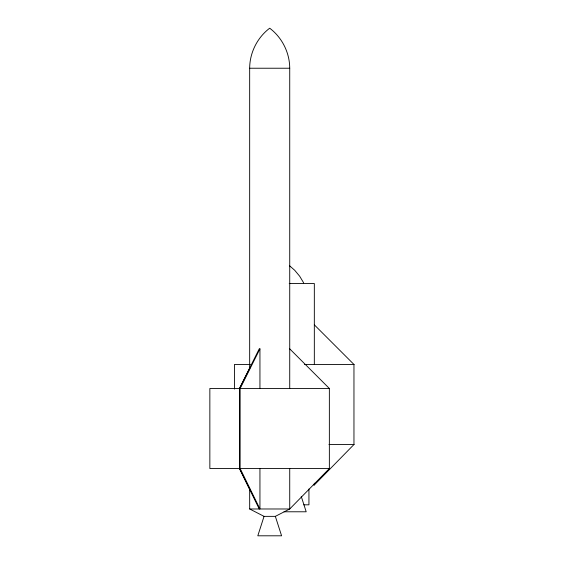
<?xml version="1.0" encoding="UTF-8"?>
<svg xmlns="http://www.w3.org/2000/svg" width="564" height="564" viewBox="0 0 564 564"><rect width="100%" height="100%" fill="white"/><g stroke="black" fill="none" stroke-linecap="round" stroke-linejoin="round"><path stroke-width="0.85" d="M249.669 368.221L249.669 68.23C249.718 52.699 257.304 37.555 269.698 28.2C282.099 37.555 289.684 52.699 289.727 68.23L289.727 388.441M264.051 516.363L257.811 535.8L281.591 535.8L275.345 516.363L264.051 516.363L249.683 508.982L249.669 488.748M239.615 388.483L250.106 367.502M259.25 508.982L239.432 468.543L239.432 388.483L259.25 348.855L259.941 348.855L240.13 388.483L240.13 468.543L259.941 508.982L259.941 468.508M313.619 484.962L314.331 484.962L353.959 444.524L353.959 364.464L314.331 324.836M275.345 516.363L289.72 508.982L329.362 468.543L329.362 388.483L289.727 348.855M249.669 68.23L289.727 68.23M289.212 283.516L314.331 283.516L314.331 364.429M250.501 364.464L234.448 364.464L234.448 389.097M304.511 364.464L354.15 364.464M329.552 388.483L209.85 388.483L209.85 468.543L329.552 468.543M328.939 444.524L354.15 444.524M303.799 504.815L308.938 504.815L308.938 488.988M249.669 508.982L289.727 508.982L289.727 468.508M284.002 511.781L306.189 511.781L301.246 496.39M289.551 265.757L294.718 270.283L299.667 276.219L303.651 282.839M239.615 468.543L250.282 490.32M314.331 483.2L314.331 484.962M259.941 348.855L259.941 388.441"/></g></svg>
